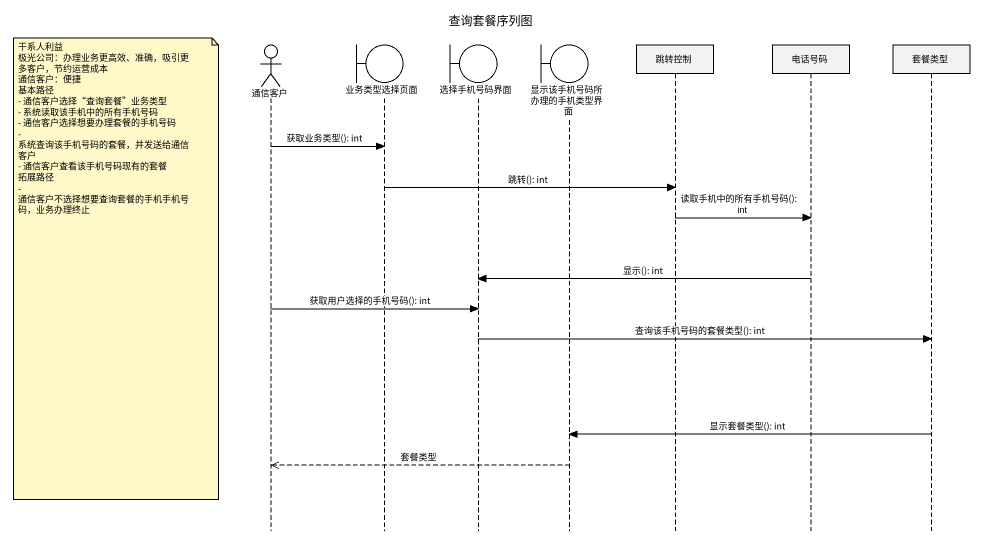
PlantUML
@startuml
title 查询套餐序列图
hide footbox
actor 通信客户
boundary 业务类型选择页面
boundary 选择手机号码界面
boundary 显示该手机号码所办理的手机类型界面
participant 跳转控制
participant 电话号码
participant 套餐类型

通信客户 -> 业务类型选择页面 : 获取业务类型(): int
业务类型选择页面 -> 跳转控制 : 跳转(): int
跳转控制 -> 电话号码 : 读取手机中的所有手机号码(): int
note left of 通信客户
  干系人利益
  极光公司：办理业务更高效、准确，吸引更多客户，节约运营成本
  通信客户：便捷
  基本路径
  - 通信客户选择“查询套餐”业务类型
  - 系统读取该手机中的所有手机号码
  - 通信客户选择想要办理套餐的手机号码
  - 系统查询该手机号码的套餐，并发送给通信客户
  - 通信客户查看该手机号码现有的套餐
  拓展路径
  - 通信客户不选择想要查询套餐的手机手机号码，业务办理终止
end note
电话号码 -> 选择手机号码界面 : 显示(): int
通信客户 -> 选择手机号码界面 : 获取用户选择的手机号码(): int
选择手机号码界面 -> 套餐类型 : 查询该手机号码的套餐类型(): int
套餐类型 -> 显示该手机号码所办理的手机类型界面 : 显示套餐类型(): int
显示该手机号码所办理的手机类型界面 -->> 通信客户 : 套餐类型
@enduml
